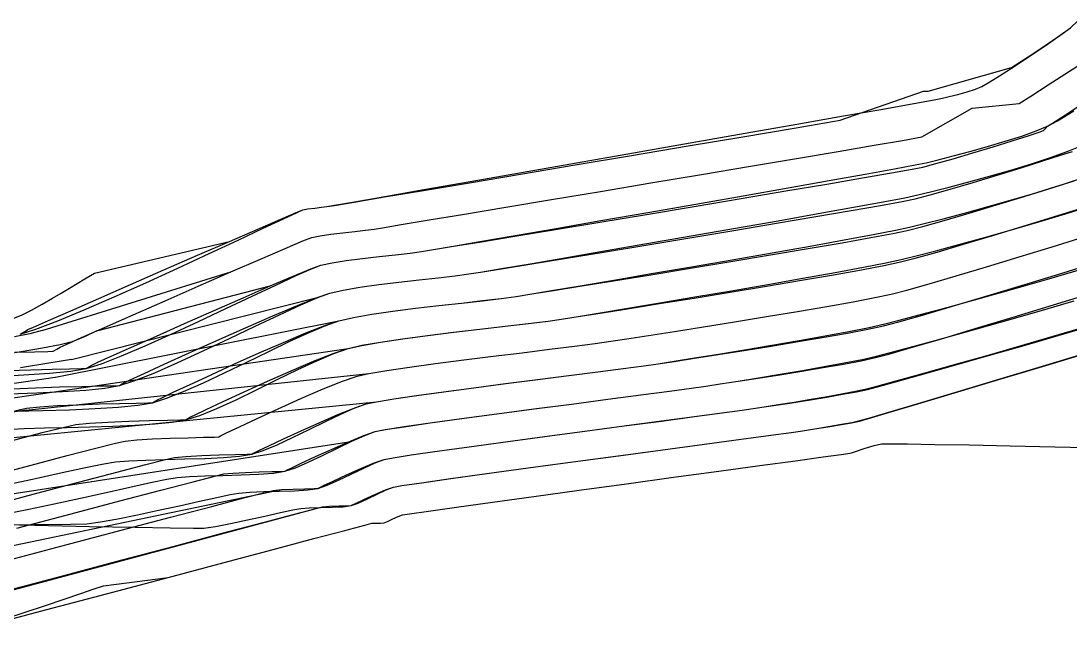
# Model space of a CAD drawing. Header units: metres. Extents: x 708868 to 711043, y 5411316 to 5413138.
# Drawn here: x 709424.3 to 709478.7, y 5411985.1 to 5412016.8 of the extents above; entities that cross this region are included whole.
import ezdxf

# ---------------------------------------------------------------- set-up
doc = ezdxf.new("R2010")
doc.units = ezdxf.units.M
for name, color, linetype in [('Rionegro 2010_Contours', 7, 'Continuous'), ('Rionegro 2014_Contours', 7, 'Continuous'), ('Rionegro 2018_Contours', 7, 'Continuous')]:
    doc.layers.add(name, color=color, linetype=linetype)

msp = doc.modelspace()

# ---------------------------------------------------------------- linework, layer by layer
at = {"layer": 'Rionegro 2010_Contours'}
for points in [[(709424.229, 5412000.57, 241), (709425.049, 5412000.824, 241), (709426.183, 5412001.254, 241), (709427.56, 5412001.824, 241), (709429.106, 5412002.494, 241), (709430.75, 5412003.229, 241), (709432.418, 5412003.99, 241), (709434.039, 5412004.74, 241), (709435.539, 5412005.441, 241), (709436.847, 5412006.056, 241), (709437.891, 5412006.547, 241), (709438.596, 5412006.876, 241), (709438.892, 5412007.007, 241), (709439.16, 5412007.059, 241), (709439.511, 5412007.104, 241), (709439.864, 5412007.144, 241), (709440.138, 5412007.178, 241), (709440.537, 5412007.247, 241), (709441.571, 5412007.427, 241), (709443.149, 5412007.703, 241), (709445.182, 5412008.059, 241), (709447.578, 5412008.478, 241), (709450.248, 5412008.945, 241), (709453.1, 5412009.445, 241), (709456.045, 5412009.962, 241), (709458.992, 5412010.479, 241), (709461.851, 5412010.981, 241), (709464.531, 5412011.452, 241), (709466.942, 5412011.877, 241), (709468.994, 5412012.239, 241), (709470.596, 5412012.523, 241), (709471.657, 5412012.714, 241), (709472.088, 5412012.794, 241), (709472.435, 5412012.88, 241), (709472.879, 5412012.999, 241), (709473.353, 5412013.135, 241), (709473.789, 5412013.276, 241), (709474.118, 5412013.405, 241), (709474.455, 5412013.596, 241), (709475.046, 5412013.964, 241), (709475.803, 5412014.451, 241), (709476.637, 5412015, 241), (709477.459, 5412015.555, 241), (709478.182, 5412016.06, 241), (709478.716, 5412016.457, 241), (709479.083, 5412016.794, 241)], [(709422.913, 5411998.375, 239), (709424.418, 5411998.449, 239), (709425.754, 5411998.54, 239), (709426.858, 5411998.652, 239), (709427.663, 5411998.79, 239), (709428.446, 5411999.033, 239), (709429.483, 5411999.434, 239), (709430.71, 5411999.956, 239), (709432.066, 5412000.563, 239), (709433.487, 5412001.218, 239), (709434.909, 5412001.886, 239), (709436.269, 5412002.529, 239), (709437.505, 5412003.112, 239), (709438.553, 5412003.597, 239), (709439.35, 5412003.95, 239), (709439.832, 5412004.133, 239), (709440.411, 5412004.262, 239), (709441.152, 5412004.381, 239), (709441.991, 5412004.49, 239), (709442.863, 5412004.591, 239), (709443.707, 5412004.684, 239), (709444.458, 5412004.77, 239), (709445.052, 5412004.85, 239), (709445.569, 5412004.936, 239), (709446.606, 5412005.112, 239), (709448.082, 5412005.365, 239), (709449.919, 5412005.682, 239), (709452.037, 5412006.048, 239), (709454.357, 5412006.451, 239), (709456.8, 5412006.875, 239), (709459.286, 5412007.309, 239), (709461.735, 5412007.738, 239), (709464.069, 5412008.149, 239), (709466.209, 5412008.527, 239), (709468.074, 5412008.861, 239), (709469.585, 5412009.135, 239), (709470.664, 5412009.336, 239), (709471.23, 5412009.451, 239), (709471.855, 5412009.604, 239), (709472.63, 5412009.803, 239), (709473.503, 5412010.037, 239), (709474.423, 5412010.295, 239), (709475.338, 5412010.566, 239), (709476.196, 5412010.839, 239), (709476.945, 5412011.103, 239), (709477.533, 5412011.347, 239), (709478.048, 5412011.63, 239), (709478.895, 5412012.144, 239)], [(709423.67, 5411997.467, 238), (709425.097, 5411997.52, 238), (709426.437, 5411997.585, 238), (709427.635, 5411997.667, 238), (709428.634, 5411997.771, 238), (709429.38, 5411997.901, 238), (709430.18, 5411998.152, 238), (709431.214, 5411998.561, 238), (709432.42, 5411999.087, 238), (709433.733, 5411999.692, 238), (709435.09, 5412000.333, 238), (709436.427, 5412000.972, 238), (709437.68, 5412001.568, 238), (709438.786, 5412002.081, 238), (709439.681, 5412002.47, 238), (709440.302, 5412002.695, 238), (709440.988, 5412002.852, 238), (709441.853, 5412002.998, 238), (709442.838, 5412003.134, 238), (709443.885, 5412003.26, 238), (709444.934, 5412003.377, 238), (709445.926, 5412003.487, 238), (709446.805, 5412003.589, 238), (709447.509, 5412003.686, 238), (709448.116, 5412003.785, 238), (709449.202, 5412003.967, 238), (709450.687, 5412004.219, 238), (709452.492, 5412004.528, 238), (709454.539, 5412004.879, 238), (709456.748, 5412005.26, 238), (709459.041, 5412005.657, 238), (709461.338, 5412006.058, 238), (709463.562, 5412006.448, 238), (709465.632, 5412006.814, 238), (709467.469, 5412007.144, 238), (709468.996, 5412007.424, 238), (709470.133, 5412007.64, 238), (709470.801, 5412007.78, 238), (709471.533, 5412007.958, 238), (709472.431, 5412008.187, 238), (709473.444, 5412008.455, 238), (709474.526, 5412008.753, 238), (709475.626, 5412009.069, 238), (709476.696, 5412009.395, 238), (709477.688, 5412009.718, 238), (709478.552, 5412010.029, 238), (709479.241, 5412010.318, 238)], [(709423.999, 5411996.563, 237), (709425.396, 5411996.601, 237), (709426.789, 5411996.646, 237), (709428.116, 5411996.703, 237), (709429.317, 5411996.779, 237), (709430.331, 5411996.879, 237), (709431.097, 5411997.011, 237), (709431.82, 5411997.236, 237), (709432.714, 5411997.591, 237), (709433.736, 5411998.044, 237), (709434.841, 5411998.563, 237), (709435.986, 5411999.116, 237), (709437.127, 5411999.67, 237), (709438.22, 5412000.194, 237), (709439.221, 5412000.654, 237), (709440.087, 5412001.02, 237), (709440.772, 5412001.258, 237), (709441.531, 5412001.435, 237), (709442.482, 5412001.602, 237), (709443.57, 5412001.759, 237), (709444.742, 5412001.906, 237), (709445.944, 5412002.045, 237), (709447.121, 5412002.176, 237), (709448.22, 5412002.298, 237), (709449.186, 5412002.413, 237), (709449.966, 5412002.521, 237), (709450.669, 5412002.635, 237), (709451.8, 5412002.823, 237), (709453.282, 5412003.072, 237), (709455.038, 5412003.37, 237), (709456.989, 5412003.703, 237), (709459.059, 5412004.059, 237), (709461.171, 5412004.424, 237), (709463.246, 5412004.787, 237), (709465.208, 5412005.134, 237), (709466.979, 5412005.453, 237), (709468.481, 5412005.73, 237), (709469.638, 5412005.952, 237), (709470.372, 5412006.108, 237), (709471.138, 5412006.296, 237), (709472.108, 5412006.546, 237), (709473.231, 5412006.844, 237), (709474.453, 5412007.18, 237), (709475.723, 5412007.541, 237), (709476.988, 5412007.914, 237), (709478.196, 5412008.288, 237), (709479.293, 5412008.65, 237)], [(709423.51, 5411995.613, 236), (709424.435, 5411995.663, 236), (709425.498, 5411995.7, 236), (709426.653, 5411995.73, 236), (709427.852, 5411995.76, 236), (709429.046, 5411995.795, 236), (709430.187, 5411995.843, 236), (709431.227, 5411995.909, 236), (709432.119, 5411995.999, 236), (709432.814, 5411996.121, 236), (709433.549, 5411996.352, 236), (709434.436, 5411996.713, 236), (709435.431, 5411997.166, 236), (709436.49, 5411997.676, 236), (709437.571, 5411998.207, 236), (709438.63, 5411998.723, 236), (709439.624, 5411999.188, 236), (709440.509, 5411999.566, 236), (709441.242, 5411999.821, 236), (709441.964, 5411999.987, 236), (709442.933, 5412000.156, 236), (709444.089, 5412000.327, 236), (709445.374, 5412000.497, 236), (709446.726, 5412000.663, 236), (709448.087, 5412000.824, 236), (709449.397, 5412000.976, 236), (709450.596, 5412001.117, 236), (709451.625, 5412001.245, 236), (709452.424, 5412001.357, 236), (709453.188, 5412001.48, 236), (709454.326, 5412001.667, 236), (709455.763, 5412001.906, 236), (709457.425, 5412002.185, 236), (709459.238, 5412002.493, 236), (709461.128, 5412002.817, 236), (709463.022, 5412003.145, 236), (709464.844, 5412003.466, 236), (709466.521, 5412003.768, 236), (709467.98, 5412004.038, 236), (709469.145, 5412004.265, 236), (709469.943, 5412004.437, 236), (709470.722, 5412004.629, 236), (709471.736, 5412004.892, 236), (709472.932, 5412005.211, 236), (709474.257, 5412005.575, 236), (709475.657, 5412005.97, 236), (709477.079, 5412006.383, 236), (709478.47, 5412006.801, 236), (709479.776, 5412007.211, 236)], [(709423.498, 5411992.744, 234), (709425.021, 5411993.079, 234), (709426.419, 5411993.384, 234), (709427.623, 5411993.641, 234), (709428.566, 5411993.831, 234), (709429.178, 5411993.935, 234), (709429.872, 5411993.997, 234), (709430.745, 5411994.037, 234), (709431.735, 5411994.065, 234), (709432.78, 5411994.09, 234), (709433.816, 5411994.121, 234), (709434.781, 5411994.167, 234), (709435.613, 5411994.237, 234), (709436.248, 5411994.341, 234), (709436.842, 5411994.532, 234), (709437.563, 5411994.833, 234), (709438.369, 5411995.209, 234), (709439.217, 5411995.623, 234), (709440.065, 5411996.039, 234), (709440.87, 5411996.423, 234), (709441.59, 5411996.737, 234), (709442.182, 5411996.947, 234), (709442.725, 5411997.062, 234), (709443.623, 5411997.211, 234), (709444.809, 5411997.385, 234), (709446.215, 5411997.579, 234), (709447.775, 5411997.786, 234), (709449.421, 5411997.999, 234), (709451.086, 5411998.212, 234), (709452.703, 5411998.417, 234), (709454.203, 5411998.608, 234), (709455.521, 5411998.778, 234), (709456.588, 5411998.921, 234), (709457.338, 5411999.029, 234), (709458.159, 5411999.159, 234), (709459.218, 5411999.329, 234), (709460.456, 5411999.532, 234), (709461.811, 5411999.757, 234), (709463.226, 5411999.996, 234), (709464.639, 5412000.24, 234), (709465.991, 5412000.481, 234), (709467.223, 5412000.709, 234), (709468.274, 5412000.917, 234), (709469.085, 5412001.094, 234), (709469.841, 5412001.283, 234), (709470.945, 5412001.575, 234), (709472.329, 5412001.95, 234), (709473.924, 5412002.392, 234), (709475.662, 5412002.883, 234), (709477.474, 5412003.405, 234), (709479.291, 5412003.94, 234)], [(709423.468, 5411991.246, 233), (709424.682, 5411991.488, 233), (709426.003, 5411991.767, 233), (709427.363, 5411992.063, 233), (709428.695, 5411992.358, 233), (709429.929, 5411992.631, 233), (709431.001, 5411992.864, 233), (709431.84, 5411993.037, 233), (709432.381, 5411993.131, 233), (709433.02, 5411993.185, 233), (709433.835, 5411993.218, 233), (709434.752, 5411993.241, 233), (709435.697, 5411993.266, 233), (709436.597, 5411993.302, 233), (709437.378, 5411993.36, 233), (709437.965, 5411993.452, 233), (709438.51, 5411993.632, 233), (709439.18, 5411993.92, 233), (709439.925, 5411994.275, 233), (709440.695, 5411994.653, 233), (709441.439, 5411995.013, 233), (709442.109, 5411995.313, 233), (709442.652, 5411995.509, 233), (709443.179, 5411995.614, 233), (709444.161, 5411995.769, 233), (709445.51, 5411995.963, 233), (709447.14, 5411996.187, 233), (709448.962, 5411996.432, 233), (709450.89, 5411996.686, 233), (709452.837, 5411996.94, 233), (709454.714, 5411997.185, 233), (709456.437, 5411997.409, 233), (709457.915, 5411997.604, 233), (709459.064, 5411997.759, 233), (709459.795, 5411997.865, 233), (709460.555, 5411997.984, 233), (709461.485, 5411998.133, 233), (709462.538, 5411998.304, 233), (709463.663, 5411998.49, 233), (709464.812, 5411998.685, 233), (709465.935, 5411998.882, 233), (709466.983, 5411999.076, 233), (709467.906, 5411999.258, 233), (709468.656, 5411999.422, 233), (709469.316, 5411999.589, 233), (709470.355, 5411999.866, 233), (709471.708, 5412000.234, 233), (709473.307, 5412000.678, 233), (709475.085, 5412001.179, 233), (709476.977, 5412001.721, 233), (709478.915, 5412002.285, 233)], [(709421.97, 5411990.674, 232), (709424.901, 5411990.686, 232), (709426.847, 5411990.703, 232), (709427.691, 5411990.725, 232), (709428.398, 5411990.824, 232), (709429.297, 5411990.986, 232), (709430.323, 5411991.194, 232), (709431.414, 5411991.428, 232), (709432.504, 5411991.669, 232), (709433.53, 5411991.899, 232), (709434.428, 5411992.098, 232), (709435.133, 5411992.246, 232), (709435.583, 5411992.326, 232), (709436.144, 5411992.371, 232), (709436.869, 5411992.397, 232), (709437.671, 5411992.416, 232), (709438.465, 5411992.442, 232), (709439.164, 5411992.486, 232), (709439.682, 5411992.562, 232), (709440.159, 5411992.725, 232), (709440.752, 5411992.989, 232), (709441.403, 5411993.305, 232), (709442.054, 5411993.623, 232), (709442.647, 5411993.896, 232), (709443.122, 5411994.072, 232), (709443.579, 5411994.157, 232), (709444.524, 5411994.301, 232), (709445.87, 5411994.494, 232), (709447.531, 5411994.724, 232), (709449.419, 5411994.981, 232), (709451.447, 5411995.254, 232), (709453.528, 5411995.531, 232), (709455.575, 5411995.804, 232), (709457.501, 5411996.059, 232), (709459.219, 5411996.288, 232), (709460.641, 5411996.478, 232), (709461.682, 5411996.619, 232), (709462.252, 5411996.701, 232), (709462.837, 5411996.793, 232), (709463.563, 5411996.909, 232), (709464.382, 5411997.043, 232), (709465.248, 5411997.187, 232), (709466.112, 5411997.337, 232), (709466.929, 5411997.485, 232), (709467.649, 5411997.625, 232), (709468.227, 5411997.751, 232), (709468.743, 5411997.885, 232), (709469.686, 5411998.141, 232), (709470.986, 5411998.502, 232), (709472.578, 5411998.95, 232), (709474.391, 5411999.465, 232), (709476.359, 5412000.03, 232), (709478.413, 5412000.626, 232), (709480.485, 5412001.235, 232)], [(709421.761, 5411990.728, 231), (709424.993, 5411990.659, 231), (709427.827, 5411990.598, 231), (709430.192, 5411990.549, 231), (709432.016, 5411990.514, 231), (709433.227, 5411990.497, 231), (709433.754, 5411990.501, 231), (709434.358, 5411990.59, 231), (709435.144, 5411990.74, 231), (709436.027, 5411990.927, 231), (709436.919, 5411991.125, 231), (709437.734, 5411991.307, 231), (709438.385, 5411991.448, 231), (709438.786, 5411991.522, 231), (709439.229, 5411991.554, 231), (709439.807, 5411991.572, 231), (709440.425, 5411991.588, 231), (709440.987, 5411991.617, 231), (709441.399, 5411991.672, 231), (709441.774, 5411991.805, 231), (709442.245, 5411992.023, 231), (709442.748, 5411992.269, 231), (709443.218, 5411992.492, 231), (709443.592, 5411992.635, 231), (709444.036, 5411992.71, 231), (709445.064, 5411992.861, 231), (709446.57, 5411993.073, 231), (709448.449, 5411993.332, 231), (709450.595, 5411993.626, 231), (709452.902, 5411993.939, 231), (709455.265, 5411994.259, 231), (709457.579, 5411994.571, 231), (709459.737, 5411994.862, 231), (709461.635, 5411995.118, 231), (709463.167, 5411995.325, 231), (709464.227, 5411995.469, 231), (709464.709, 5411995.536, 231), (709465.13, 5411995.603, 231), (709465.665, 5411995.689, 231), (709466.258, 5411995.788, 231), (709466.849, 5411995.891, 231), (709467.382, 5411995.991, 231), (709467.798, 5411996.079, 231), (709468.263, 5411996.211, 231), (709469.304, 5411996.519, 231), (709470.824, 5411996.972, 231), (709472.724, 5411997.541, 231), (709474.907, 5411998.197, 231), (709477.276, 5411998.91, 231), (709479.732, 5411999.65, 231)]]:
    msp.add_polyline3d(points, dxfattribs=at)
at = {"layer": 'Rionegro 2014_Contours'}
for points in [[(709424.229, 5412000.57, 241), (709424.354, 5412000.632, 241), (709424.504, 5412000.726, 241), (709424.626, 5412000.8, 241), (709424.921, 5412000.93, 241), (709425.696, 5412001.27, 241), (709426.856, 5412001.778, 241), (709428.306, 5412002.413, 241), (709429.95, 5412003.131, 241), (709431.693, 5412003.893, 241), (709433.44, 5412004.654, 241), (709435.095, 5412005.375, 241), (709436.563, 5412006.012, 241), (709437.749, 5412006.524, 241), (709438.557, 5412006.87, 241), (709438.892, 5412007.007, 241), (709439.16, 5412007.059, 241), (709439.511, 5412007.105, 241), (709439.864, 5412007.144, 241), (709440.138, 5412007.178, 241), (709440.535, 5412007.244, 241), (709441.563, 5412007.416, 241), (709443.132, 5412007.678, 241), (709445.153, 5412008.017, 241), (709447.535, 5412008.416, 241), (709450.188, 5412008.861, 241), (709453.024, 5412009.337, 241), (709455.951, 5412009.829, 241), (709458.88, 5412010.321, 241), (709461.721, 5412010.799, 241), (709464.384, 5412011.248, 241), (709466.78, 5412011.652, 241), (709471.098, 5412013.16, 241), (709471.098, 5412013.16, 241), (709471.098, 5412013.16, 241), (709471.098, 5412013.16, 241), (709471.098, 5412013.16, 241), (709471.098, 5412013.16, 241), (709471.098, 5412013.16, 241), (709471.098, 5412013.16, 241), (709471.098, 5412013.16, 241), (709471.334, 5412013.16, 241), (709471.334, 5412013.16, 241), (709471.334, 5412013.16, 241), (709471.334, 5412013.16, 241), (709475.655, 5412014.389, 241), (709476.527, 5412014.953, 241), (709477.4, 5412015.528, 241), (709478.165, 5412016.05, 241), (709478.716, 5412016.457, 241), (709479.096, 5412016.803, 241)], [(709423.951, 5411999.626, 240), (709424.971, 5411999.651, 240), (709425.671, 5411999.669, 240), (709425.946, 5411999.68, 240), (709426.129, 5411999.779, 240), (709426.309, 5411999.89, 240), (709426.617, 5412000.028, 240), (709427.421, 5412000.385, 240), (709428.616, 5412000.914, 240), (709430.094, 5412001.567, 240), (709431.748, 5412002.295, 240), (709433.471, 5412003.052, 240), (709435.155, 5412003.788, 240), (709436.693, 5412004.456, 240), (709437.979, 5412005.007, 240), (709438.904, 5412005.395, 240), (709439.362, 5412005.57, 240), (709439.791, 5412005.662, 240), (709440.348, 5412005.747, 240), (709440.969, 5412005.823, 240), (709441.592, 5412005.893, 240), (709442.155, 5412005.956, 240), (709442.595, 5412006.014, 240), (709443.027, 5412006.084, 240), (709444.003, 5412006.245, 240), (709445.447, 5412006.485, 240), (709447.28, 5412006.79, 240), (709449.425, 5412007.147, 240), (709451.804, 5412007.544, 240), (709454.341, 5412007.968, 240), (709456.958, 5412008.406, 240), (709459.577, 5412008.845, 240), (709462.121, 5412009.273, 240), (709464.513, 5412009.676, 240), (709466.675, 5412010.042, 240), (709468.53, 5412010.358, 240), (709470, 5412010.612, 240), (709471.009, 5412010.789, 240), (709473.615, 5412012.291, 240), (709473.615, 5412012.291, 240), (709473.615, 5412012.291, 240), (709473.615, 5412012.291, 240), (709473.615, 5412012.291, 240), (709473.615, 5412012.291, 240), (709473.615, 5412012.291, 240), (709473.615, 5412012.291, 240), (709473.615, 5412012.291, 240), (709473.615, 5412012.291, 240), (709476.057, 5412012.526, 240), (709476.662, 5412012.912, 240), (709477.561, 5412013.487, 240), (709478.671, 5412014.2, 240), (709479.913, 5412015.003, 240)], [(709423.581, 5411998.686, 239), (709424.792, 5411998.721, 239), (709425.895, 5411998.748, 239), (709426.8, 5411998.767, 239), (709427.419, 5411998.781, 239), (709427.663, 5411998.79, 239), (709427.829, 5411998.88, 239), (709427.993, 5411998.981, 239), (709428.26, 5411999.103, 239), (709428.961, 5411999.419, 239), (709430.006, 5411999.887, 239), (709431.302, 5412000.467, 239), (709432.761, 5412001.116, 239), (709434.29, 5412001.793, 239), (709435.8, 5412002.456, 239), (709437.2, 5412003.063, 239), (709438.399, 5412003.572, 239), (709439.306, 5412003.943, 239), (709439.832, 5412004.133, 239), (709440.412, 5412004.262, 239), (709441.152, 5412004.381, 239), (709441.991, 5412004.491, 239), (709442.863, 5412004.592, 239), (709443.707, 5412004.685, 239), (709444.457, 5412004.771, 239), (709445.052, 5412004.85, 239), (709445.567, 5412004.932, 239), (709446.598, 5412005.101, 239), (709448.066, 5412005.342, 239), (709449.892, 5412005.643, 239), (709451.997, 5412005.991, 239), (709454.303, 5412006.373, 239), (709456.73, 5412006.777, 239), (709459.2, 5412007.189, 239), (709461.634, 5412007.597, 239), (709463.953, 5412007.988, 239), (709466.078, 5412008.348, 239), (709467.931, 5412008.666, 239), (709469.433, 5412008.927, 239), (709470.504, 5412009.12, 239), (709471.067, 5412009.231, 239), (709471.738, 5412009.406, 239), (709472.632, 5412009.66, 239), (709473.652, 5412009.964, 239), (709474.704, 5412010.286, 239), (709475.692, 5412010.594, 239), (709476.522, 5412010.856, 239), (709477.097, 5412011.041, 239), (709477.323, 5412011.118, 239), (709477.43, 5412011.229, 239), (709477.533, 5412011.347, 239), (709477.783, 5412011.509, 239), (709478.459, 5412011.944, 239), (709479.483, 5412012.604, 239)], [(709423.821, 5411997.73, 238), (709425.023, 5411997.783, 238), (709426.267, 5411997.824, 238), (709427.438, 5411997.854, 238), (709428.423, 5411997.876, 238), (709429.109, 5411997.891, 238), (709429.38, 5411997.901, 238), (709429.529, 5411997.981, 238), (709429.676, 5411998.072, 238), (709429.948, 5411998.198, 238), (709430.659, 5411998.524, 238), (709431.71, 5411999.004, 238), (709433.002, 5411999.59, 238), (709434.437, 5412000.234, 238), (709435.916, 5412000.891, 238), (709437.34, 5412001.513, 238), (709438.612, 5412002.052, 238), (709439.632, 5412002.462, 238), (709440.302, 5412002.695, 238), (709440.988, 5412002.852, 238), (709441.853, 5412002.998, 238), (709442.838, 5412003.134, 238), (709443.885, 5412003.261, 238), (709444.933, 5412003.379, 238), (709445.926, 5412003.489, 238), (709446.804, 5412003.591, 238), (709447.509, 5412003.686, 238), (709448.115, 5412003.781, 238), (709449.195, 5412003.955, 238), (709450.671, 5412004.195, 238), (709452.465, 5412004.488, 238), (709454.499, 5412004.821, 238), (709456.694, 5412005.183, 238), (709458.971, 5412005.56, 238), (709461.254, 5412005.94, 238), (709463.462, 5412006.311, 238), (709465.518, 5412006.66, 238), (709467.344, 5412006.974, 238), (709468.861, 5412007.241, 238), (709469.991, 5412007.449, 238), (709470.656, 5412007.584, 238), (709471.441, 5412007.787, 238), (709472.475, 5412008.079, 238), (709473.666, 5412008.432, 238), (709474.925, 5412008.815, 238), (709476.16, 5412009.197, 238), (709477.282, 5412009.548, 238), (709478.199, 5412009.839, 238), (709478.821, 5412010.039, 238)], [(709423.937, 5411996.593, 237), (709424.556, 5411996.725, 237), (709425.245, 5411996.8, 237), (709426.173, 5411996.86, 237), (709427.239, 5411996.907, 237), (709428.341, 5411996.944, 237), (709429.379, 5411996.971, 237), (709430.252, 5411996.99, 237), (709430.858, 5411997.003, 237), (709431.097, 5411997.011, 237), (709431.229, 5411997.083, 237), (709431.359, 5411997.162, 237), (709431.584, 5411997.269, 237), (709432.173, 5411997.547, 237), (709433.05, 5411997.957, 237), (709434.138, 5411998.46, 237), (709435.359, 5411999.017, 237), (709436.637, 5411999.59, 237), (709437.895, 5412000.139, 237), (709439.054, 5412000.626, 237), (709440.039, 5412001.012, 237), (709440.772, 5412001.258, 237), (709441.531, 5412001.434, 237), (709442.482, 5412001.601, 237), (709443.571, 5412001.759, 237), (709444.742, 5412001.908, 237), (709445.944, 5412002.047, 237), (709447.121, 5412002.178, 237), (709448.22, 5412002.301, 237), (709449.186, 5412002.415, 237), (709449.966, 5412002.521, 237), (709450.667, 5412002.631, 237), (709451.793, 5412002.81, 237), (709453.266, 5412003.047, 237), (709455.01, 5412003.329, 237), (709456.948, 5412003.645, 237), (709459.004, 5412003.982, 237), (709461.101, 5412004.329, 237), (709463.162, 5412004.674, 237), (709465.11, 5412005.003, 237), (709466.869, 5412005.307, 237), (709468.363, 5412005.571, 237), (709469.513, 5412005.785, 237), (709470.245, 5412005.937, 237), (709471.062, 5412006.147, 237), (709472.164, 5412006.459, 237), (709473.465, 5412006.842, 237), (709474.877, 5412007.268, 237), (709476.313, 5412007.709, 237), (709477.685, 5412008.135, 237), (709478.906, 5412008.517, 237)], [(709423.764, 5411995.038, 236), (709425.383, 5411995.457, 236), (709426.534, 5411995.744, 236), (709427.116, 5411995.872, 236), (709427.822, 5411995.945, 236), (709428.783, 5411996.003, 236), (709429.868, 5411996.046, 236), (709430.945, 5411996.078, 236), (709431.883, 5411996.099, 236), (709432.55, 5411996.113, 236), (709432.814, 5411996.121, 236), (709432.929, 5411996.184, 236), (709433.042, 5411996.253, 236), (709433.272, 5411996.364, 236), (709433.876, 5411996.651, 236), (709434.766, 5411997.069, 236), (709435.855, 5411997.575, 236), (709437.057, 5411998.121, 236), (709438.284, 5411998.665, 236), (709439.448, 5411999.159, 236), (709440.463, 5411999.559, 236), (709441.242, 5411999.821, 236), (709441.955, 5411999.984, 236), (709442.919, 5412000.152, 236), (709444.074, 5412000.323, 236), (709445.358, 5412000.494, 236), (709446.713, 5412000.661, 236), (709448.077, 5412000.823, 236), (709449.39, 5412000.977, 236), (709450.592, 5412001.119, 236), (709451.624, 5412001.246, 236), (709452.424, 5412001.357, 236), (709453.186, 5412001.476, 236), (709454.318, 5412001.654, 236), (709455.746, 5412001.881, 236), (709457.397, 5412002.145, 236), (709459.198, 5412002.436, 236), (709461.074, 5412002.743, 236), (709462.954, 5412003.055, 236), (709464.764, 5412003.359, 236), (709466.43, 5412003.646, 236), (709467.879, 5412003.904, 236), (709469.038, 5412004.122, 236), (709469.834, 5412004.289, 236), (709470.66, 5412004.503, 236), (709471.799, 5412004.824, 236), (709473.168, 5412005.225, 236), (709474.684, 5412005.68, 236), (709476.266, 5412006.163, 236), (709477.831, 5412006.645, 236), (709479.297, 5412007.101, 236)], [(709422.641, 5411993.205, 235), (709424.806, 5411993.777, 235), (709426.67, 5411994.266, 235), (709428.156, 5411994.65, 235), (709429.184, 5411994.908, 235), (709429.676, 5411995.019, 235), (709430.277, 5411995.082, 235), (709431.097, 5411995.131, 235), (709432.022, 5411995.168, 235), (709432.941, 5411995.195, 235), (709433.74, 5411995.214, 235), (709434.308, 5411995.225, 235), (709434.531, 5411995.231, 235), (709434.629, 5411995.285, 235), (709434.725, 5411995.344, 235), (709434.968, 5411995.46, 235), (709435.603, 5411995.762, 235), (709436.524, 5411996.193, 235), (709437.625, 5411996.7, 235), (709438.8, 5411997.227, 235), (709439.944, 5411997.72, 235), (709440.95, 5411998.124, 235), (709441.712, 5411998.384, 235), (709442.328, 5411998.52, 235), (709443.254, 5411998.677, 235), (709444.425, 5411998.85, 235), (709445.776, 5411999.035, 235), (709447.243, 5411999.225, 235), (709448.763, 5411999.415, 235), (709450.269, 5411999.601, 235), (709451.699, 5411999.777, 235), (709452.987, 5411999.938, 235), (709454.069, 5412000.078, 235), (709454.881, 5412000.193, 235), (709455.705, 5412000.32, 235), (709456.823, 5412000.493, 235), (709458.172, 5412000.705, 235), (709459.684, 5412000.944, 235), (709461.297, 5412001.203, 235), (709462.943, 5412001.472, 235), (709464.56, 5412001.742, 235), (709466.081, 5412002.003, 235), (709467.442, 5412002.246, 235), (709468.577, 5412002.462, 235), (709469.423, 5412002.642, 235), (709470.237, 5412002.852, 235), (709471.385, 5412003.175, 235), (709472.788, 5412003.586, 235), (709474.372, 5412004.059, 235), (709476.057, 5412004.571, 235), (709477.768, 5412005.095, 235), (709479.428, 5412005.607, 235)], [(709422.589, 5411991.649, 234), (709425.091, 5411992.313, 234), (709427.337, 5411992.907, 234), (709429.251, 5411993.409, 234), (709430.756, 5411993.801, 234), (709431.776, 5411994.06, 234), (709432.236, 5411994.166, 234), (709432.836, 5411994.225, 234), (709433.661, 5411994.27, 234), (709434.563, 5411994.302, 234), (709435.393, 5411994.323, 234), (709436.004, 5411994.336, 234), (709436.248, 5411994.341, 234), (709436.329, 5411994.386, 234), (709436.409, 5411994.434, 234), (709436.608, 5411994.53, 234), (709437.132, 5411994.779, 234), (709437.893, 5411995.135, 234), (709438.803, 5411995.554, 234), (709439.775, 5411995.99, 234), (709440.72, 5411996.398, 234), (709441.552, 5411996.732, 234), (709442.182, 5411996.947, 234), (709442.717, 5411997.059, 234), (709443.61, 5411997.207, 234), (709444.794, 5411997.381, 234), (709446.2, 5411997.576, 234), (709447.761, 5411997.784, 234), (709449.41, 5411997.998, 234), (709451.078, 5411998.212, 234), (709452.697, 5411998.418, 234), (709454.201, 5411998.61, 234), (709455.521, 5411998.78, 234), (709456.589, 5411998.922, 234), (709457.338, 5411999.029, 234), (709458.155, 5411999.154, 234), (709459.209, 5411999.316, 234), (709460.438, 5411999.508, 234), (709461.785, 5411999.72, 234), (709463.189, 5411999.946, 234), (709464.592, 5412000.177, 234), (709465.936, 5412000.406, 234), (709467.159, 5412000.623, 234), (709468.204, 5412000.823, 234), (709469.012, 5412000.995, 234), (709469.814, 5412001.205, 234), (709471.043, 5412001.555, 234), (709472.604, 5412002.015, 234), (709474.403, 5412002.554, 234), (709476.345, 5412003.142, 234), (709478.335, 5412003.75, 234), (709480.279, 5412004.347, 234)], [(709424.061, 5411990.498, 233), (709426.878, 5411991.246, 233), (709429.4, 5411991.913, 233), (709431.539, 5411992.477, 233), (709433.21, 5411992.914, 233), (709434.324, 5411993.2, 233), (709434.796, 5411993.313, 233), (709435.27, 5411993.36, 233), (709435.922, 5411993.395, 233), (709436.635, 5411993.421, 233), (709437.291, 5411993.438, 233), (709437.774, 5411993.447, 233), (709437.965, 5411993.452, 233), (709438.029, 5411993.487, 233), (709438.092, 5411993.525, 233), (709438.293, 5411993.622, 233), (709438.817, 5411993.87, 233), (709439.561, 5411994.216, 233), (709440.419, 5411994.606, 233), (709441.29, 5411994.988, 233), (709442.069, 5411995.307, 233), (709442.652, 5411995.509, 233), (709443.173, 5411995.612, 233), (709444.152, 5411995.766, 233), (709445.499, 5411995.96, 233), (709447.129, 5411996.185, 233), (709448.953, 5411996.43, 233), (709450.884, 5411996.686, 233), (709452.833, 5411996.941, 233), (709454.714, 5411997.187, 233), (709456.438, 5411997.412, 233), (709457.918, 5411997.607, 233), (709459.066, 5411997.761, 233), (709459.795, 5411997.865, 233), (709460.55, 5411997.98, 233), (709461.475, 5411998.121, 233), (709462.521, 5411998.282, 233), (709463.639, 5411998.458, 233), (709464.781, 5411998.642, 233), (709465.897, 5411998.83, 233), (709466.938, 5411999.013, 233), (709467.856, 5411999.188, 233), (709468.601, 5411999.348, 233), (709469.301, 5411999.534, 233), (709470.456, 5411999.864, 233), (709471.975, 5412000.312, 233), (709473.77, 5412000.849, 233), (709475.753, 5412001.448, 233), (709477.834, 5412002.08, 233), (709479.926, 5412002.719, 233)], [(709423.495, 5411988.806, 232), (709426.608, 5411989.633, 232), (709429.48, 5411990.395, 232), (709432.029, 5411991.069, 232), (709434.173, 5411991.635, 232), (709435.831, 5411992.071, 232), (709436.919, 5411992.353, 232), (709437.356, 5411992.46, 232), (709437.792, 5411992.501, 232), (709438.392, 5411992.529, 232), (709439.006, 5411992.548, 232), (709439.486, 5411992.558, 232), (709439.682, 5411992.562, 232), (709439.729, 5411992.588, 232), (709439.775, 5411992.616, 232), (709439.972, 5411992.71, 232), (709440.474, 5411992.947, 232), (709441.161, 5411993.264, 232), (709441.912, 5411993.599, 232), (709442.606, 5411993.889, 232), (709443.122, 5411994.072, 232), (709443.575, 5411994.156, 232), (709444.517, 5411994.299, 232), (709445.863, 5411994.492, 232), (709447.523, 5411994.722, 232), (709449.412, 5411994.979, 232), (709451.441, 5411995.253, 232), (709453.524, 5411995.531, 232), (709455.573, 5411995.804, 232), (709457.501, 5411996.061, 232), (709459.22, 5411996.289, 232), (709460.643, 5411996.479, 232), (709461.683, 5411996.62, 232), (709462.252, 5411996.701, 232), (709462.833, 5411996.789, 232), (709463.555, 5411996.899, 232), (709464.369, 5411997.026, 232), (709465.229, 5411997.162, 232), (709466.088, 5411997.304, 232), (709466.9, 5411997.444, 232), (709467.616, 5411997.579, 232), (709468.189, 5411997.701, 232), (709468.704, 5411997.834, 232), (709469.646, 5411998.09, 232), (709470.947, 5411998.452, 232), (709472.538, 5411998.9, 232), (709474.353, 5411999.417, 232), (709476.321, 5411999.984, 232), (709478.377, 5412000.583, 232), (709480.45, 5412001.194, 232)], [(709422.765, 5411987.062, 231), (709426.115, 5411987.953, 231), (709429.273, 5411988.793, 231), (709432.164, 5411989.561, 231), (709434.709, 5411990.237, 231), (709436.834, 5411990.8, 231), (709438.461, 5411991.23, 231), (709439.514, 5411991.506, 231), (709439.916, 5411991.607, 231), (709440.284, 5411991.638, 231), (709440.778, 5411991.658, 231), (709441.212, 5411991.669, 231), (709441.399, 5411991.672, 231), (709441.458, 5411991.707, 231), (709441.634, 5411991.79, 231), (709442.069, 5411991.994, 231), (709442.629, 5411992.249, 231), (709443.181, 5411992.486, 231), (709443.592, 5411992.635, 231), (709444.034, 5411992.709, 231), (709445.06, 5411992.859, 231), (709446.565, 5411993.071, 231), (709448.443, 5411993.331, 231), (709450.59, 5411993.624, 231), (709452.898, 5411993.938, 231), (709455.262, 5411994.258, 231), (709457.577, 5411994.571, 231), (709459.737, 5411994.862, 231), (709461.636, 5411995.118, 231), (709463.168, 5411995.325, 231), (709464.228, 5411995.469, 231), (709464.709, 5411995.536, 231), (709465.127, 5411995.6, 231), (709465.659, 5411995.682, 231), (709466.248, 5411995.775, 231), (709466.836, 5411995.873, 231), (709467.365, 5411995.968, 231), (709467.778, 5411996.053, 231), (709468.243, 5411996.185, 231), (709469.284, 5411996.493, 231), (709470.805, 5411996.947, 231), (709472.706, 5411997.518, 231), (709474.891, 5411998.177, 231), (709477.262, 5411998.892, 231), (709479.721, 5411999.636, 231)], [(709421.727, 5411985.248, 230), (709425.29, 5411986.195, 230), (709428.708, 5411987.103, 230), (709431.908, 5411987.953, 230), (709434.817, 5411988.726, 230), (709437.365, 5411989.402, 230), (709439.476, 5411989.962, 230), (709441.081, 5411990.387, 230), (709442.105, 5411990.658, 230), (709442.476, 5411990.754, 230), (709442.674, 5411990.764, 230), (709442.921, 5411990.766, 230), (709443.116, 5411990.782, 230), (709443.29, 5411990.852, 230), (709443.558, 5411990.979, 230), (709443.841, 5411991.111, 230), (709444.062, 5411991.198, 230), (709444.439, 5411991.255, 230), (709445.41, 5411991.393, 230), (709446.874, 5411991.597, 230), (709448.734, 5411991.853, 230), (709450.888, 5411992.15, 230), (709453.239, 5411992.472, 230), (709455.686, 5411992.807, 230), (709458.13, 5411993.141, 230), (709460.472, 5411993.46, 230), (709462.612, 5411993.752, 230), (709464.451, 5411994.003, 230), (709465.89, 5411994.198, 230), (709466.828, 5411994.326, 230), (709467.167, 5411994.372, 230), (709467.267, 5411994.388, 230), (709467.367, 5411994.406, 230), (709467.572, 5411994.476, 230), (709468.024, 5411994.626, 230), (709468.536, 5411994.783, 230), (709468.925, 5411994.876, 230), (709469.311, 5411994.879, 230), (709470.259, 5411994.869, 230), (709471.68, 5411994.848, 230), (709473.487, 5411994.816, 230), (709475.59, 5411994.774, 230), (709477.902, 5411994.726, 230), (709480.333, 5411994.671, 230)]]:
    msp.add_polyline3d(points, dxfattribs=at)
at = {"layer": 'Rionegro 2018_Contours'}
for points in [[(709428.089, 5412003.733, 241), (709435.095, 5412005.375, 241), (709436.563, 5412006.012, 241), (709437.749, 5412006.524, 241), (709438.557, 5412006.87, 241), (709438.892, 5412007.007, 241), (709439.16, 5412007.059, 241), (709439.511, 5412007.105, 241), (709439.864, 5412007.144, 241), (709440.138, 5412007.178, 241), (709440.535, 5412007.244, 241), (709441.563, 5412007.416, 241), (709443.132, 5412007.678, 241), (709445.153, 5412008.017, 241), (709447.535, 5412008.416, 241), (709450.188, 5412008.861, 241), (709453.024, 5412009.337, 241), (709455.951, 5412009.829, 241), (709458.88, 5412010.321, 241), (709461.721, 5412010.799, 241), (709464.384, 5412011.248, 241), (709466.78, 5412011.652, 241), (709471.098, 5412013.16, 241), (709471.098, 5412013.16, 241), (709471.098, 5412013.16, 241), (709471.098, 5412013.16, 241), (709471.098, 5412013.16, 241), (709471.098, 5412013.16, 241), (709471.098, 5412013.16, 241), (709471.098, 5412013.16, 241), (709471.098, 5412013.16, 241), (709471.334, 5412013.16, 241), (709471.334, 5412013.16, 241), (709471.334, 5412013.16, 241), (709471.334, 5412013.16, 241), (709475.655, 5412014.389, 241), (709476.527, 5412014.953, 241), (709477.4, 5412015.528, 241), (709478.165, 5412016.05, 241), (709478.716, 5412016.457, 241), (709479.096, 5412016.803, 241)], [(709425.374, 5412000.762, 240), (709435.155, 5412003.788, 240), (709436.693, 5412004.456, 240), (709437.979, 5412005.007, 240), (709438.904, 5412005.395, 240), (709439.362, 5412005.57, 240), (709439.791, 5412005.662, 240), (709440.348, 5412005.747, 240), (709440.969, 5412005.823, 240), (709441.592, 5412005.893, 240), (709442.155, 5412005.956, 240), (709442.595, 5412006.014, 240), (709443.027, 5412006.084, 240), (709444.003, 5412006.245, 240), (709445.447, 5412006.485, 240), (709447.28, 5412006.79, 240), (709449.425, 5412007.147, 240), (709451.804, 5412007.544, 240), (709454.341, 5412007.968, 240), (709456.958, 5412008.406, 240), (709459.577, 5412008.845, 240), (709462.121, 5412009.273, 240), (709464.513, 5412009.676, 240), (709466.675, 5412010.042, 240), (709468.53, 5412010.358, 240), (709470, 5412010.612, 240), (709471.009, 5412010.789, 240), (709473.615, 5412012.291, 240), (709473.615, 5412012.291, 240), (709473.615, 5412012.291, 240), (709473.615, 5412012.291, 240), (709473.615, 5412012.291, 240), (709473.615, 5412012.291, 240), (709473.615, 5412012.291, 240), (709473.615, 5412012.291, 240), (709473.615, 5412012.291, 240), (709473.615, 5412012.291, 240), (709476.057, 5412012.526, 240), (709476.662, 5412012.912, 240), (709477.561, 5412013.487, 240), (709478.671, 5412014.2, 240), (709479.913, 5412015.003, 240)], [(709428.206, 5412000.73, 239), (709437.2, 5412003.063, 239), (709438.399, 5412003.572, 239), (709439.306, 5412003.943, 239), (709439.832, 5412004.133, 239), (709440.412, 5412004.262, 239), (709441.152, 5412004.381, 239), (709441.991, 5412004.491, 239), (709442.863, 5412004.592, 239), (709443.707, 5412004.685, 239), (709444.457, 5412004.771, 239), (709445.052, 5412004.85, 239), (709445.567, 5412004.932, 239), (709446.598, 5412005.101, 239), (709448.066, 5412005.342, 239), (709449.892, 5412005.643, 239), (709451.997, 5412005.991, 239), (709454.303, 5412006.373, 239), (709456.73, 5412006.777, 239), (709459.2, 5412007.189, 239), (709461.634, 5412007.597, 239), (709463.953, 5412007.988, 239), (709466.078, 5412008.348, 239), (709467.931, 5412008.666, 239), (709469.433, 5412008.927, 239), (709470.504, 5412009.12, 239), (709471.067, 5412009.231, 239), (709471.738, 5412009.406, 239), (709472.632, 5412009.66, 239), (709473.652, 5412009.964, 239), (709474.704, 5412010.286, 239), (709475.692, 5412010.594, 239), (709476.522, 5412010.856, 239), (709477.097, 5412011.041, 239), (709477.323, 5412011.118, 239), (709477.43, 5412011.229, 239), (709477.533, 5412011.347, 239), (709477.783, 5412011.509, 239), (709478.459, 5412011.944, 239), (709479.483, 5412012.604, 239)], [(709426.89, 5411999.252, 238), (709439.632, 5412002.462, 238), (709440.302, 5412002.695, 238), (709440.988, 5412002.852, 238), (709441.853, 5412002.998, 238), (709442.838, 5412003.134, 238), (709443.885, 5412003.261, 238), (709444.933, 5412003.379, 238), (709445.926, 5412003.489, 238), (709446.804, 5412003.591, 238), (709447.509, 5412003.686, 238), (709448.115, 5412003.781, 238), (709449.195, 5412003.955, 238), (709450.671, 5412004.195, 238), (709452.465, 5412004.488, 238), (709454.499, 5412004.821, 238), (709456.694, 5412005.183, 238), (709458.971, 5412005.56, 238), (709461.254, 5412005.94, 238), (709463.462, 5412006.311, 238), (709465.518, 5412006.66, 238), (709467.344, 5412006.974, 238), (709468.861, 5412007.241, 238), (709469.991, 5412007.449, 238), (709470.656, 5412007.584, 238), (709471.441, 5412007.787, 238), (709472.475, 5412008.079, 238), (709473.666, 5412008.432, 238), (709474.925, 5412008.815, 238), (709476.16, 5412009.197, 238), (709477.282, 5412009.548, 238), (709478.199, 5412009.839, 238), (709478.821, 5412010.039, 238)], [(709426.066, 5411998.327, 237), (709440.772, 5412001.258, 237), (709441.531, 5412001.434, 237), (709442.482, 5412001.601, 237), (709443.571, 5412001.759, 237), (709444.742, 5412001.908, 237), (709445.944, 5412002.047, 237), (709447.121, 5412002.178, 237), (709448.22, 5412002.301, 237), (709449.186, 5412002.415, 237), (709449.966, 5412002.521, 237), (709450.667, 5412002.631, 237), (709451.793, 5412002.81, 237), (709453.266, 5412003.047, 237), (709455.01, 5412003.329, 237), (709456.948, 5412003.645, 237), (709459.004, 5412003.982, 237), (709461.101, 5412004.329, 237), (709463.162, 5412004.674, 237), (709465.11, 5412005.003, 237), (709466.869, 5412005.307, 237), (709468.363, 5412005.571, 237), (709469.513, 5412005.785, 237), (709470.245, 5412005.937, 237), (709471.062, 5412006.147, 237), (709472.164, 5412006.459, 237), (709473.465, 5412006.842, 237), (709474.877, 5412007.268, 237), (709476.313, 5412007.709, 237), (709477.685, 5412008.135, 237), (709478.906, 5412008.517, 237)], [(709425.296, 5411997.462, 236), (709441.242, 5411999.821, 236), (709441.955, 5411999.984, 236), (709442.919, 5412000.152, 236), (709444.074, 5412000.323, 236), (709445.358, 5412000.494, 236), (709446.713, 5412000.661, 236), (709448.077, 5412000.823, 236), (709449.39, 5412000.977, 236), (709450.592, 5412001.119, 236), (709451.624, 5412001.246, 236), (709452.424, 5412001.357, 236), (709453.186, 5412001.476, 236), (709454.318, 5412001.654, 236), (709455.746, 5412001.881, 236), (709457.397, 5412002.145, 236), (709459.198, 5412002.436, 236), (709461.074, 5412002.743, 236), (709462.954, 5412003.055, 236), (709464.764, 5412003.359, 236), (709466.43, 5412003.646, 236), (709467.879, 5412003.904, 236), (709469.038, 5412004.122, 236), (709469.834, 5412004.289, 236), (709470.66, 5412004.503, 236), (709471.799, 5412004.824, 236), (709473.168, 5412005.225, 236), (709474.684, 5412005.68, 236), (709476.266, 5412006.163, 236), (709477.831, 5412006.645, 236), (709479.297, 5412007.101, 236)], [(709424.541, 5411996.614, 235), (709442.328, 5411998.52, 235), (709443.254, 5411998.677, 235), (709444.425, 5411998.85, 235), (709445.776, 5411999.035, 235), (709447.243, 5411999.225, 235), (709448.763, 5411999.415, 235), (709450.269, 5411999.601, 235), (709451.699, 5411999.777, 235), (709452.987, 5411999.938, 235), (709454.069, 5412000.078, 235), (709454.881, 5412000.193, 235), (709455.705, 5412000.32, 235), (709456.823, 5412000.493, 235), (709458.172, 5412000.705, 235), (709459.684, 5412000.944, 235), (709461.297, 5412001.203, 235), (709462.943, 5412001.472, 235), (709464.56, 5412001.742, 235), (709466.081, 5412002.003, 235), (709467.442, 5412002.246, 235), (709468.577, 5412002.462, 235), (709469.423, 5412002.642, 235), (709470.237, 5412002.852, 235), (709471.385, 5412003.175, 235), (709472.788, 5412003.586, 235), (709474.372, 5412004.059, 235), (709476.057, 5412004.571, 235), (709477.768, 5412005.095, 235), (709479.428, 5412005.607, 235)], [(709420.882, 5411994.905, 234), (709442.717, 5411997.059, 234), (709443.61, 5411997.207, 234), (709444.794, 5411997.381, 234), (709446.2, 5411997.576, 234), (709447.761, 5411997.784, 234), (709449.41, 5411997.998, 234), (709451.078, 5411998.212, 234), (709452.697, 5411998.418, 234), (709454.201, 5411998.61, 234), (709455.521, 5411998.78, 234), (709456.589, 5411998.922, 234), (709457.338, 5411999.029, 234), (709458.155, 5411999.154, 234), (709459.209, 5411999.316, 234), (709460.438, 5411999.508, 234), (709461.785, 5411999.72, 234), (709463.189, 5411999.946, 234), (709464.592, 5412000.177, 234), (709465.936, 5412000.406, 234), (709467.159, 5412000.623, 234), (709468.204, 5412000.823, 234), (709469.012, 5412000.995, 234), (709469.814, 5412001.205, 234), (709471.043, 5412001.555, 234), (709472.604, 5412002.015, 234), (709474.403, 5412002.554, 234), (709476.345, 5412003.142, 234), (709478.335, 5412003.75, 234), (709480.279, 5412004.347, 234)], [(709423.821, 5412001.352, 241), (709424.294, 5412001.543, 241), (709424.829, 5412001.815, 241), (709425.382, 5412002.126, 241), (709425.905, 5412002.434, 241), (709426.356, 5412002.696, 241), (709426.794, 5412002.955, 241), (709427.595, 5412003.435, 241), (709428.089, 5412003.733, 241)], [(709420.198, 5411991.738, 233), (709441.29, 5411994.988, 233), (709442.069, 5411995.307, 233), (709442.652, 5411995.509, 233), (709443.173, 5411995.612, 233), (709444.152, 5411995.766, 233), (709445.499, 5411995.96, 233), (709447.129, 5411996.185, 233), (709448.953, 5411996.43, 233), (709450.884, 5411996.686, 233), (709452.833, 5411996.941, 233), (709454.714, 5411997.187, 233), (709456.438, 5411997.412, 233), (709457.918, 5411997.607, 233), (709459.066, 5411997.761, 233), (709459.795, 5411997.865, 233), (709460.55, 5411997.98, 233), (709461.475, 5411998.121, 233), (709462.521, 5411998.282, 233), (709463.639, 5411998.458, 233), (709464.781, 5411998.642, 233), (709465.897, 5411998.83, 233), (709466.938, 5411999.013, 233), (709467.856, 5411999.188, 233), (709468.601, 5411999.348, 233), (709469.301, 5411999.534, 233), (709470.456, 5411999.864, 233), (709471.975, 5412000.312, 233), (709473.77, 5412000.849, 233), (709475.753, 5412001.448, 233), (709477.834, 5412002.08, 233), (709479.926, 5412002.719, 233)], [(709417.032, 5411988.183, 232), (709437.792, 5411992.501, 232), (709438.392, 5411992.529, 232), (709439.006, 5411992.548, 232), (709439.486, 5411992.558, 232), (709439.682, 5411992.562, 232), (709439.729, 5411992.588, 232), (709439.775, 5411992.616, 232), (709439.972, 5411992.71, 232), (709440.474, 5411992.947, 232), (709441.161, 5411993.264, 232), (709441.912, 5411993.599, 232), (709442.606, 5411993.889, 232), (709443.122, 5411994.072, 232), (709443.575, 5411994.156, 232), (709444.517, 5411994.299, 232), (709445.863, 5411994.492, 232), (709447.523, 5411994.722, 232), (709449.412, 5411994.979, 232), (709451.441, 5411995.253, 232), (709453.524, 5411995.531, 232), (709455.573, 5411995.804, 232), (709457.501, 5411996.061, 232), (709459.22, 5411996.289, 232), (709460.643, 5411996.479, 232), (709461.683, 5411996.62, 232), (709462.252, 5411996.701, 232), (709462.833, 5411996.789, 232), (709463.555, 5411996.899, 232), (709464.369, 5411997.026, 232), (709465.229, 5411997.162, 232), (709466.088, 5411997.304, 232), (709466.9, 5411997.444, 232), (709467.616, 5411997.579, 232), (709468.189, 5411997.701, 232), (709468.704, 5411997.834, 232), (709469.646, 5411998.09, 232), (709470.947, 5411998.452, 232), (709472.538, 5411998.9, 232), (709474.353, 5411999.417, 232), (709476.321, 5411999.984, 232), (709478.377, 5412000.583, 232), (709480.45, 5412001.194, 232)], [(709428.206, 5412000.73, 239), (709427.607, 5412000.442, 239), (709426.927, 5412000.173, 239), (709426.308, 5412000.014, 239), (709425.398, 5411999.833, 239), (709424.282, 5411999.642, 239), (709423.043, 5411999.453, 239)], [(709425.374, 5412000.762, 240), (709424.727, 5412000.588, 240), (709423.939, 5412000.426, 240)], [(709413.867, 5411984.628, 231), (709439.514, 5411991.506, 231), (709439.916, 5411991.607, 231), (709440.284, 5411991.638, 231), (709440.778, 5411991.658, 231), (709441.212, 5411991.669, 231), (709441.399, 5411991.672, 231), (709441.458, 5411991.707, 231), (709441.634, 5411991.79, 231), (709442.069, 5411991.994, 231), (709442.629, 5411992.249, 231), (709443.181, 5411992.486, 231), (709443.592, 5411992.635, 231), (709444.034, 5411992.709, 231), (709445.06, 5411992.859, 231), (709446.565, 5411993.071, 231), (709448.443, 5411993.331, 231), (709450.59, 5411993.624, 231), (709452.898, 5411993.938, 231), (709455.262, 5411994.258, 231), (709457.577, 5411994.571, 231), (709459.737, 5411994.862, 231), (709461.636, 5411995.118, 231), (709463.168, 5411995.325, 231), (709464.228, 5411995.469, 231), (709464.709, 5411995.536, 231), (709465.127, 5411995.6, 231), (709465.659, 5411995.682, 231), (709466.248, 5411995.775, 231), (709466.836, 5411995.873, 231), (709467.365, 5411995.968, 231), (709467.778, 5411996.053, 231), (709468.243, 5411996.185, 231), (709469.284, 5411996.493, 231), (709470.805, 5411996.947, 231), (709472.706, 5411997.518, 231), (709474.891, 5411998.177, 231), (709477.262, 5411998.892, 231), (709479.721, 5411999.636, 231)], [(709426.89, 5411999.252, 238), (709425.723, 5411999.052, 238), (709424.259, 5411998.818, 238)], [(709426.066, 5411998.327, 237), (709426.05, 5411998.324, 237), (709424.404, 5411998.081, 237), (709422.664, 5411997.834, 237)], [(709423.606, 5411997.226, 236), (709425.296, 5411997.462, 236)], [(709424.541, 5411996.614, 235), (709423.738, 5411996.505, 235)], [(709428.553, 5411987.512, 230), (709431.908, 5411987.953, 230), (709434.817, 5411988.726, 230), (709437.365, 5411989.402, 230), (709439.476, 5411989.962, 230), (709441.081, 5411990.387, 230), (709442.105, 5411990.658, 230), (709442.476, 5411990.754, 230), (709442.674, 5411990.764, 230), (709442.921, 5411990.766, 230), (709443.116, 5411990.782, 230), (709443.29, 5411990.852, 230), (709443.558, 5411990.979, 230), (709443.841, 5411991.111, 230), (709444.062, 5411991.198, 230), (709444.439, 5411991.255, 230), (709445.41, 5411991.393, 230), (709446.874, 5411991.597, 230), (709448.734, 5411991.853, 230), (709450.888, 5411992.15, 230), (709453.239, 5411992.472, 230), (709455.686, 5411992.807, 230), (709458.13, 5411993.141, 230), (709460.472, 5411993.46, 230), (709462.612, 5411993.752, 230), (709464.451, 5411994.003, 230), (709465.89, 5411994.198, 230), (709466.828, 5411994.326, 230), (709467.167, 5411994.372, 230), (709467.267, 5411994.388, 230), (709467.367, 5411994.406, 230), (709467.572, 5411994.476, 230), (709468.024, 5411994.626, 230), (709468.536, 5411994.783, 230), (709468.925, 5411994.876, 230), (709469.311, 5411994.879, 230), (709470.259, 5411994.869, 230), (709471.68, 5411994.848, 230), (709473.487, 5411994.816, 230), (709475.59, 5411994.774, 230), (709477.902, 5411994.726, 230), (709480.333, 5411994.671, 230)], [(709423.439, 5411985.798, 230), (709424.498, 5411986.142, 230), (709425.543, 5411986.49, 230), (709426.521, 5411986.822, 230), (709427.383, 5411987.117, 230), (709428.077, 5411987.354, 230), (709428.553, 5411987.512, 230)]]:
    msp.add_polyline3d(points, dxfattribs=at)

doc.saveas('drawing.dxf')
